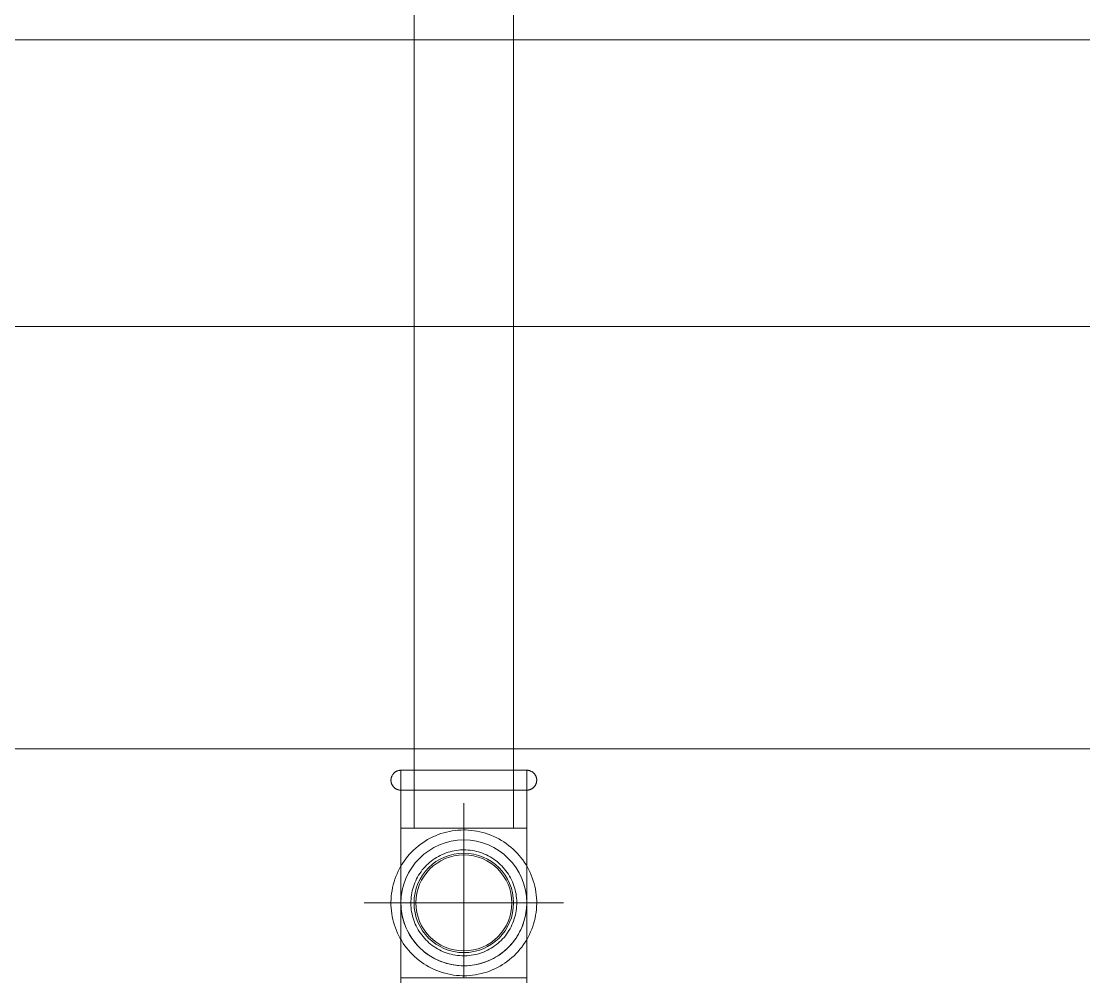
# Model space of a CAD drawing. Header units: metres. Extents: x 5 to 242, y -3 to 162.
# Drawn here: x 145.1307 to 145.3976, y 117.3289 to 117.5688 of the extents above; entities that cross this region are included whole.
import ezdxf

# ---------------------------------------------------------------- set-up
doc = ezdxf.new("R2010")
doc.units = ezdxf.units.M
doc.layers.add('1053_ARQ_BASE_MATADOURO_2_dwg', color=7, linetype='Continuous', lineweight=5, true_color=0x767676)
for name, color, linetype, lineweight in [('A-PISO', 7, 'Continuous', 5), ('P-PIPE', 7, 'Continuous', 5), ('P-PIPE-CNTR', 7, 'Continuous', 5)]:
    doc.layers.add(name, color=color, linetype=linetype, lineweight=lineweight)

# ---------------------------------------------------------------- blocks, each defined once
blk = doc.blocks.new('AÇO_Cotovelo 90 45 - AÇO_Cotovelo 90 45-3953466-TÉRREO 1_20')
at = {"layer": 'P-PIPE'}
for p, q in [((118.82732, 117.38078), (118.82732, 117.36628)), ((118.82732, 117.38078), (118.84312, 117.38078)), ((118.84312, 117.38078), (118.85892, 117.38078)), ((118.85892, 117.36628), (118.85892, 117.38078)), ((118.84312, 117.36628), (118.82732, 117.36628)), ((118.84312, 117.36628), (118.82732, 117.36628)), ((118.85892, 117.36628), (118.84312, 117.36628)), ((118.85892, 117.36628), (118.84312, 117.36628)), ((118.84312, 117.34748), (118.84312, 117.33543))]:
    blk.add_line(p, q, dxfattribs=at)
at = {"layer": 'P-PIPE', "flags": 128}
for points in [[(118.82732, 117.37578), (118.82722, 117.37579), (118.82712, 117.37579), (118.82702, 117.3758), (118.82692, 117.37582), (118.82682, 117.37583), (118.82672, 117.37586), (118.82663, 117.37588), (118.82653, 117.37591), (118.82644, 117.37594), (118.82634, 117.37598), (118.82625, 117.37602), (118.82616, 117.37607), (118.82607, 117.37611), (118.82599, 117.37617), (118.8259, 117.37622), (118.82582, 117.37628), (118.82574, 117.37634), (118.82567, 117.3764), (118.82559, 117.37647), (118.82552, 117.37654), (118.82545, 117.37662), (118.82539, 117.37669), (118.82533, 117.37677), (118.82527, 117.37685), (118.82521, 117.37693), (118.82516, 117.37702), (118.82511, 117.37711), (118.82507, 117.3772), (118.82502, 117.37729), (118.82499, 117.37738), (118.82495, 117.37747), (118.82492, 117.37757), (118.82489, 117.37766), (118.82487, 117.37776), (118.82485, 117.37786), (118.82484, 117.37796), (118.82483, 117.37806), (118.82482, 117.37816), (118.82482, 117.37826), (118.82482, 117.37836), (118.82482, 117.37846), (118.82483, 117.37856), (118.82484, 117.37866), (118.82486, 117.37875), (118.82488, 117.37885), (118.82491, 117.37895), (118.82493, 117.37905), (118.82497, 117.37914), (118.825, 117.37923), (118.82504, 117.37932), (118.82509, 117.37941), (118.82513, 117.3795), (118.82518, 117.37959), (118.82524, 117.37967), (118.8253, 117.37976), (118.82536, 117.37984), (118.82542, 117.37991), (118.82549, 117.37999), (118.82556, 117.38006), (118.82563, 117.38013), (118.8257, 117.38019), (118.82578, 117.38026), (118.82586, 117.38032), (118.82594, 117.38037), (118.82603, 117.38043), (118.82611, 117.38048), (118.8262, 117.38052), (118.82629, 117.38057), (118.82639, 117.3806), (118.82648, 117.38064), (118.82657, 117.38067), (118.82667, 117.3807), (118.82677, 117.38072), (118.82686, 117.38074), (118.82696, 117.38076), (118.82706, 117.38077), (118.82716, 117.38078), (118.82726, 117.38078), (118.82732, 117.38078)], [(118.82733, 117.38078), (118.82737, 117.38078), (118.82743, 117.38078), (118.82752, 117.38078), (118.82763, 117.38078), (118.82777, 117.38078), (118.82793, 117.38078), (118.82812, 117.38078), (118.82833, 117.38078), (118.82856, 117.38078), (118.82882, 117.38078), (118.8291, 117.38078), (118.8294, 117.38078), (118.82973, 117.38078), (118.83008, 117.38078), (118.83044, 117.38078), (118.83083, 117.38078), (118.83124, 117.38078), (118.83166, 117.38078), (118.83211, 117.38078)], [(118.82797, 117.38078), (118.82781, 117.38078), (118.82767, 117.38078), (118.82755, 117.38078), (118.82745, 117.38078), (118.82738, 117.38078), (118.82734, 117.38078)], [(118.84312, 117.38078), (118.84248, 117.38078), (118.84185, 117.38078), (118.84122, 117.38078), (118.8406, 117.38078), (118.83998, 117.38078), (118.83936, 117.38078), (118.83875, 117.38078), (118.83815, 117.38078), (118.83755, 117.38078), (118.83696, 117.38078), (118.83639, 117.38078), (118.83582, 117.38078), (118.83527, 117.38078), (118.83472, 117.38078), (118.8342, 117.38078), (118.83368, 117.38078), (118.83318, 117.38078), (118.8327, 117.38078), (118.83223, 117.38078), (118.83178, 117.38078), (118.83135, 117.38078), (118.83094, 117.38078), (118.83055, 117.38078), (118.83017, 117.38078), (118.82982, 117.38078), (118.82949, 117.38078), (118.82918, 117.38078), (118.82889, 117.38078), (118.82863, 117.38078), (118.82839, 117.38078), (118.82817, 117.38078), (118.82798, 117.38078)], [(118.8589, 117.38078), (118.85887, 117.38078), (118.8588, 117.38078), (118.85871, 117.38078), (118.8586, 117.38078), (118.85846, 117.38078), (118.8583, 117.38078), (118.85811, 117.38078), (118.8579, 117.38078), (118.85767, 117.38078), (118.85741, 117.38078), (118.85713, 117.38078), (118.85683, 117.38078), (118.8565, 117.38078), (118.85616, 117.38078), (118.85579, 117.38078), (118.8554, 117.38078), (118.85499, 117.38078), (118.85457, 117.38078), (118.85412, 117.38078), (118.85366, 117.38078), (118.85318, 117.38078), (118.85269, 117.38078), (118.85218, 117.38078), (118.85165, 117.38078), (118.85111, 117.38078), (118.85056, 117.38078), (118.85, 117.38078), (118.84943, 117.38078), (118.84884, 117.38078), (118.84825, 117.38078), (118.84765, 117.38078), (118.84704, 117.38078), (118.84642, 117.38078), (118.8458, 117.38078), (118.84518, 117.38078), (118.84455, 117.38078), (118.84392, 117.38078), (118.84329, 117.38078), (118.84312, 117.38078)], [(118.854, 117.38078), (118.85445, 117.38078), (118.85488, 117.38078), (118.85529, 117.38078), (118.85569, 117.38078), (118.85606, 117.38078), (118.85641, 117.38078), (118.85674, 117.38078), (118.85705, 117.38078), (118.85734, 117.38078), (118.8576, 117.38078), (118.85784, 117.38078), (118.85806, 117.38078), (118.85825, 117.38078), (118.85842, 117.38078), (118.85857, 117.38078), (118.85869, 117.38078), (118.85878, 117.38078), (118.85885, 117.38078), (118.8589, 117.38078)], [(118.85892, 117.38078), (118.85902, 117.38078), (118.85912, 117.38078), (118.85922, 117.38077), (118.85931, 117.38075), (118.85941, 117.38073), (118.85951, 117.38071), (118.85961, 117.38069), (118.8597, 117.38066), (118.8598, 117.38062), (118.85989, 117.38059), (118.85998, 117.38055), (118.86007, 117.3805), (118.86016, 117.38045), (118.86024, 117.3804), (118.86033, 117.38035), (118.86041, 117.38029), (118.86049, 117.38023), (118.86056, 117.38016), (118.86064, 117.3801), (118.86071, 117.38003), (118.86078, 117.37995), (118.86084, 117.37988), (118.86091, 117.3798), (118.86096, 117.37972), (118.86102, 117.37964), (118.86107, 117.37955), (118.86112, 117.37946), (118.86117, 117.37937), (118.86121, 117.37928), (118.86125, 117.37919), (118.86128, 117.3791), (118.86131, 117.379), (118.86134, 117.3789), (118.86136, 117.37881), (118.86138, 117.37871), (118.8614, 117.37861), (118.86141, 117.37851), (118.86141, 117.37841), (118.86142, 117.37831), (118.86142, 117.37821), (118.86141, 117.37811), (118.8614, 117.37801), (118.86139, 117.37791), (118.86137, 117.37781), (118.86135, 117.37772), (118.86133, 117.37762), (118.8613, 117.37752), (118.86127, 117.37743), (118.86123, 117.37734), (118.86119, 117.37724), (118.86115, 117.37715), (118.8611, 117.37707), (118.86105, 117.37698), (118.86099, 117.3769), (118.86094, 117.37681), (118.86088, 117.37673), (118.86081, 117.37666), (118.86075, 117.37658), (118.86068, 117.37651), (118.86061, 117.37644), (118.86053, 117.37637), (118.86045, 117.37631), (118.86037, 117.37625), (118.86029, 117.3762), (118.86021, 117.37614), (118.86012, 117.37609), (118.86003, 117.37605), (118.85994, 117.376), (118.85985, 117.37596), (118.85975, 117.37593), (118.85966, 117.3759), (118.85956, 117.37587), (118.85947, 117.37585), (118.85937, 117.37583), (118.85927, 117.37581), (118.85917, 117.3758), (118.85907, 117.37579), (118.85897, 117.37578), (118.85892, 117.37578)], [(118.82733, 117.37578), (118.82737, 117.37578), (118.82743, 117.37578), (118.82752, 117.37578), (118.82763, 117.37578), (118.82777, 117.37578), (118.82793, 117.37578), (118.82812, 117.37578), (118.82833, 117.37578), (118.82856, 117.37578), (118.82882, 117.37578), (118.8291, 117.37578), (118.8294, 117.37578), (118.82973, 117.37578), (118.83008, 117.37578), (118.83044, 117.37578), (118.83083, 117.37578), (118.83124, 117.37578), (118.83166, 117.37578), (118.83211, 117.37578), (118.83257, 117.37578), (118.83305, 117.37578), (118.83354, 117.37578), (118.83405, 117.37578), (118.83458, 117.37578), (118.83512, 117.37578), (118.83567, 117.37578), (118.83623, 117.37578), (118.83681, 117.37578), (118.83739, 117.37578), (118.83798, 117.37578), (118.83859, 117.37578), (118.8392, 117.37578), (118.83981, 117.37578), (118.84043, 117.37578), (118.84106, 117.37578), (118.84168, 117.37578), (118.84231, 117.37578), (118.84295, 117.37578), (118.84312, 117.37578)], [(118.82797, 117.37578), (118.82781, 117.37578), (118.82767, 117.37578), (118.82755, 117.37578), (118.82745, 117.37578), (118.82738, 117.37578), (118.82734, 117.37578)], [(118.83223, 117.37578), (118.83178, 117.37578), (118.83135, 117.37578), (118.83094, 117.37578), (118.83055, 117.37578), (118.83017, 117.37578), (118.82982, 117.37578), (118.82949, 117.37578), (118.82918, 117.37578), (118.82889, 117.37578), (118.82863, 117.37578), (118.82839, 117.37578), (118.82817, 117.37578), (118.82798, 117.37578)], [(118.84312, 117.37578), (118.84375, 117.37578), (118.84438, 117.37578), (118.84501, 117.37578), (118.84563, 117.37578), (118.84626, 117.37578), (118.84687, 117.37578), (118.84748, 117.37578), (118.84809, 117.37578), (118.84868, 117.37578), (118.84927, 117.37578), (118.84985, 117.37578), (118.85041, 117.37578), (118.85097, 117.37578), (118.85151, 117.37578), (118.85204, 117.37578), (118.85255, 117.37578), (118.85305, 117.37578), (118.85353, 117.37578), (118.854, 117.37578), (118.85445, 117.37578), (118.85488, 117.37578), (118.85529, 117.37578), (118.85569, 117.37578), (118.85606, 117.37578), (118.85641, 117.37578), (118.85674, 117.37578), (118.85705, 117.37578), (118.85734, 117.37578), (118.8576, 117.37578), (118.85784, 117.37578), (118.85806, 117.37578), (118.85825, 117.37578), (118.85842, 117.37578), (118.85857, 117.37578), (118.85869, 117.37578), (118.85878, 117.37578), (118.85885, 117.37578), (118.8589, 117.37578)], [(118.8589, 117.37578), (118.85887, 117.37578), (118.8588, 117.37578), (118.85871, 117.37578), (118.8586, 117.37578), (118.85846, 117.37578), (118.8583, 117.37578), (118.85811, 117.37578), (118.8579, 117.37578), (118.85767, 117.37578), (118.85741, 117.37578), (118.85713, 117.37578), (118.85683, 117.37578), (118.8565, 117.37578), (118.85616, 117.37578), (118.85579, 117.37578), (118.8554, 117.37578), (118.85499, 117.37578), (118.85457, 117.37578), (118.85412, 117.37578)], [(118.84312, 117.36578), (118.84238, 117.36577), (118.84165, 117.36573), (118.84093, 117.36565), (118.8402, 117.36555), (118.83948, 117.36542), (118.83877, 117.36526), (118.83806, 117.36507), (118.83736, 117.36486), (118.83667, 117.36461), (118.83599, 117.36434), (118.83532, 117.36404), (118.83467, 117.36372), (118.83402, 117.36337), (118.8334, 117.36299), (118.83278, 117.36259), (118.83219, 117.36216), (118.83161, 117.36171), (118.83105, 117.36124), (118.83051, 117.36075), (118.82999, 117.36023), (118.82949, 117.3597), (118.82901, 117.35914), (118.82856, 117.35857), (118.82813, 117.35798), (118.82772, 117.35737), (118.82733, 117.35675), (118.82698, 117.35611), (118.82664, 117.35546), (118.82634, 117.35479), (118.82606, 117.35412), (118.82581, 117.35343), (118.82558, 117.35273), (118.82539, 117.35203), (118.82522, 117.35131), (118.82508, 117.35059), (118.82497, 117.34987), (118.82489, 117.34914), (118.82484, 117.34841), (118.82482, 117.34768), (118.82482, 117.34695), (118.82486, 117.34622), (118.82493, 117.34549), (118.82502, 117.34476), (118.82514, 117.34404), (118.82529, 117.34333), (118.82548, 117.34262), (118.82568, 117.34192), (118.82592, 117.34122), (118.82619, 117.34054), (118.82648, 117.33987), (118.82679, 117.33921), (118.82714, 117.33856), (118.82751, 117.33793), (118.8279, 117.33732), (118.82832, 117.33671), (118.82876, 117.33613), (118.82923, 117.33557), (118.82972, 117.33502), (118.83023, 117.3345), (118.83076, 117.33399), (118.8313, 117.33351), (118.83187, 117.33305), (118.83246, 117.33261), (118.83306, 117.33219), (118.83368, 117.3318), (118.83432, 117.33144), (118.83497, 117.3311), (118.83563, 117.33079), (118.8363, 117.3305), (118.83699, 117.33024), (118.83768, 117.33001), (118.83838, 117.32981), (118.83909, 117.32963), (118.83981, 117.32949), (118.84053, 117.32937), (118.84126, 117.32928), (118.84199, 117.32922), (118.84272, 117.32919), (118.84312, 117.32918)], [(118.82732, 117.3475), (118.82732, 117.34754), (118.82732, 117.34762), (118.82732, 117.34772), (118.82732, 117.34786), (118.82732, 117.34802), (118.82732, 117.34822), (118.82732, 117.34844), (118.82732, 117.34869), (118.82732, 117.34897), (118.82732, 117.34928), (118.82732, 117.34961), (118.82732, 117.34997), (118.82732, 117.35036), (118.82732, 117.35077), (118.82732, 117.3512), (118.82732, 117.35167), (118.82732, 117.35215), (118.82732, 117.35266), (118.82732, 117.35319), (118.82732, 117.35374), (118.82732, 117.35431), (118.82732, 117.35489), (118.82732, 117.3555), (118.82732, 117.35613), (118.82732, 117.35677), (118.82732, 117.35742), (118.82732, 117.35809), (118.82732, 117.35878), (118.82732, 117.35947), (118.82732, 117.36018), (118.82732, 117.36089), (118.82732, 117.36162), (118.82732, 117.36235), (118.82732, 117.36309), (118.82732, 117.36383), (118.82732, 117.36458), (118.82732, 117.36533), (118.82732, 117.36608), (118.82732, 117.36628)], [(118.84312, 117.32918), (118.84385, 117.3292), (118.84458, 117.32924), (118.84531, 117.32932), (118.84603, 117.32942), (118.84675, 117.32955), (118.84747, 117.32971), (118.84817, 117.3299), (118.84887, 117.33011), (118.84956, 117.33036), (118.85024, 117.33063), (118.85091, 117.33093), (118.85157, 117.33125), (118.85221, 117.3316), (118.85284, 117.33198), (118.85345, 117.33238), (118.85405, 117.33281), (118.85462, 117.33325), (118.85518, 117.33373), (118.85572, 117.33422), (118.85624, 117.33473), (118.85674, 117.33527), (118.85722, 117.33582), (118.85768, 117.3364), (118.85811, 117.33699), (118.85852, 117.3376), (118.8589, 117.33822), (118.85926, 117.33886), (118.85959, 117.33951), (118.85989, 117.34018), (118.86017, 117.34085), (118.86042, 117.34154), (118.86065, 117.34224), (118.86084, 117.34294), (118.86101, 117.34366), (118.86115, 117.34437), (118.86126, 117.3451), (118.86134, 117.34583), (118.86139, 117.34656), (118.86142, 117.34729), (118.86141, 117.34802), (118.86137, 117.34875), (118.86131, 117.34948), (118.86121, 117.3502), (118.86109, 117.35093), (118.86094, 117.35164), (118.86076, 117.35235), (118.86055, 117.35305), (118.86031, 117.35375), (118.86005, 117.35443), (118.85976, 117.3551), (118.85944, 117.35576), (118.85909, 117.35641), (118.85873, 117.35704), (118.85833, 117.35765), (118.85791, 117.35825), (118.85747, 117.35884), (118.857, 117.3594), (118.85652, 117.35995), (118.85601, 117.36047), (118.85548, 117.36098), (118.85493, 117.36146), (118.85436, 117.36192), (118.85377, 117.36236), (118.85317, 117.36278), (118.85255, 117.36317), (118.85192, 117.36353), (118.85127, 117.36387), (118.85061, 117.36418), (118.84993, 117.36447), (118.84925, 117.36473), (118.84855, 117.36496), (118.84785, 117.36516), (118.84714, 117.36534), (118.84642, 117.36548), (118.8457, 117.3656), (118.84497, 117.36569), (118.84424, 117.36575), (118.84351, 117.36578), (118.84312, 117.36578)], [(118.85892, 117.36628), (118.85892, 117.36553), (118.85892, 117.36478), (118.85892, 117.36403), (118.85892, 117.36329), (118.85892, 117.36255), (118.85892, 117.36182), (118.85892, 117.36109), (118.85892, 117.36037), (118.85892, 117.35966), (118.85892, 117.35896), (118.85892, 117.35828), (118.85892, 117.3576), (118.85892, 117.35694), (118.85892, 117.3563), (118.85892, 117.35567), (118.85892, 117.35506), (118.85892, 117.35446), (118.85892, 117.35389), (118.85892, 117.35333), (118.85892, 117.3528), (118.85892, 117.35229), (118.85892, 117.35179), (118.85892, 117.35133), (118.85892, 117.35088), (118.85892, 117.35046), (118.85892, 117.35007), (118.85892, 117.3497), (118.85892, 117.34936), (118.85892, 117.34905), (118.85892, 117.34876), (118.85892, 117.3485), (118.85892, 117.34827), (118.85892, 117.34807), (118.85892, 117.3479), (118.85892, 117.34776), (118.85892, 117.34764), (118.85892, 117.34756), (118.85892, 117.34751)], [(118.84312, 117.33418), (118.84258, 117.33419), (118.84205, 117.33423), (118.84152, 117.33428), (118.841, 117.33435), (118.84047, 117.33445), (118.83995, 117.33457), (118.83944, 117.3347), (118.83893, 117.33486), (118.83843, 117.33504), (118.83794, 117.33523), (118.83745, 117.33545), (118.83697, 117.33569), (118.83651, 117.33594), (118.83605, 117.33622), (118.83561, 117.33651), (118.83517, 117.33682), (118.83475, 117.33714), (118.83435, 117.33749), (118.83395, 117.33784), (118.83358, 117.33822), (118.83321, 117.33861), (118.83287, 117.33901), (118.83253, 117.33943), (118.83222, 117.33986), (118.83192, 117.3403), (118.83165, 117.34075), (118.83139, 117.34122), (118.83115, 117.34169), (118.83092, 117.34217), (118.83072, 117.34266), (118.83054, 117.34316), (118.83037, 117.34367), (118.83023, 117.34418), (118.83011, 117.3447), (118.83001, 117.34522), (118.82993, 117.34575), (118.82987, 117.34628), (118.82983, 117.34681), (118.82982, 117.34734), (118.82982, 117.34787), (118.82985, 117.3484), (118.8299, 117.34893), (118.82996, 117.34946), (118.83005, 117.34999), (118.83016, 117.35051), (118.8303, 117.35102), (118.83045, 117.35153), (118.83062, 117.35203), (118.83081, 117.35253), (118.83102, 117.35302), (118.83125, 117.3535), (118.8315, 117.35397), (118.83177, 117.35443), (118.83206, 117.35488), (118.83236, 117.35531), (118.83269, 117.35574), (118.83302, 117.35615), (118.83338, 117.35654), (118.83375, 117.35692), (118.83413, 117.35729), (118.83453, 117.35764), (118.83495, 117.35798), (118.83537, 117.3583), (118.83581, 117.3586), (118.83626, 117.35888), (118.83672, 117.35915), (118.83719, 117.35939), (118.83767, 117.35962), (118.83816, 117.35983), (118.83866, 117.36002), (118.83917, 117.36018), (118.83968, 117.36033), (118.84019, 117.36046), (118.84071, 117.36057), (118.84124, 117.36065), (118.84177, 117.36072), (118.8423, 117.36076), (118.84283, 117.36078), (118.84312, 117.36078)], [(118.84312, 117.36078), (118.84365, 117.36077), (118.84418, 117.36074), (118.84471, 117.36069), (118.84524, 117.36061), (118.84576, 117.36052), (118.84628, 117.3604), (118.84679, 117.36027), (118.8473, 117.36011), (118.8478, 117.35993), (118.8483, 117.35973), (118.84878, 117.35952), (118.84926, 117.35928), (118.84972, 117.35903), (118.85018, 117.35875), (118.85063, 117.35846), (118.85106, 117.35815), (118.85148, 117.35783), (118.85189, 117.35748), (118.85228, 117.35712), (118.85266, 117.35675), (118.85302, 117.35636), (118.85337, 117.35596), (118.8537, 117.35554), (118.85401, 117.35511), (118.85431, 117.35467), (118.85459, 117.35422), (118.85485, 117.35375), (118.85509, 117.35328), (118.85531, 117.3528), (118.85551, 117.3523), (118.8557, 117.3518), (118.85586, 117.3513), (118.856, 117.35079), (118.85612, 117.35027), (118.85622, 117.34974), (118.8563, 117.34922), (118.85636, 117.34869), (118.8564, 117.34816), (118.85642, 117.34763), (118.85641, 117.3471), (118.85638, 117.34656), (118.85634, 117.34603), (118.85627, 117.34551), (118.85618, 117.34498), (118.85607, 117.34446), (118.85594, 117.34395), (118.85579, 117.34344), (118.85561, 117.34293), (118.85542, 117.34244), (118.85521, 117.34195), (118.85498, 117.34147), (118.85473, 117.341), (118.85446, 117.34054), (118.85417, 117.34009), (118.85387, 117.33966), (118.85355, 117.33923), (118.85321, 117.33882), (118.85286, 117.33843), (118.85249, 117.33804), (118.8521, 117.33768), (118.8517, 117.33733), (118.85129, 117.33699), (118.85086, 117.33667), (118.85042, 117.33637), (118.84997, 117.33609), (118.84951, 117.33582), (118.84904, 117.33558), (118.84856, 117.33535), (118.84807, 117.33514), (118.84757, 117.33495), (118.84707, 117.33478), (118.84656, 117.33464), (118.84604, 117.33451), (118.84552, 117.3344), (118.84499, 117.33432), (118.84447, 117.33425), (118.84394, 117.33421), (118.8434, 117.33419), (118.84312, 117.33418)], [(118.82797, 117.34297), (118.82781, 117.34356), (118.82767, 117.34418), (118.82755, 117.3448), (118.82745, 117.34542), (118.82738, 117.34605), (118.82734, 117.34668), (118.82732, 117.34731), (118.82732, 117.34748)], [(118.85892, 117.34748), (118.8589, 117.34685), (118.85887, 117.34622), (118.8588, 117.34559), (118.85871, 117.34497), (118.8586, 117.34435), (118.85846, 117.34373), (118.8583, 117.34312), (118.85811, 117.34251), (118.8579, 117.34192), (118.85767, 117.34133), (118.85741, 117.34075), (118.85713, 117.34019), (118.85683, 117.33963), (118.8565, 117.33909), (118.85616, 117.33856), (118.85579, 117.33805), (118.8554, 117.33755), (118.85499, 117.33707), (118.85457, 117.3366), (118.85412, 117.33615), (118.85366, 117.33572), (118.85318, 117.33531), (118.85269, 117.33491), (118.85218, 117.33454), (118.85165, 117.33419), (118.85111, 117.33386), (118.85056, 117.33355), (118.85, 117.33326), (118.84943, 117.333), (118.84884, 117.33276), (118.84825, 117.33254), (118.84765, 117.33235), (118.84704, 117.33218), (118.84642, 117.33203), (118.8458, 117.33191), (118.84518, 117.33182), (118.84455, 117.33175), (118.84392, 117.3317), (118.84329, 117.33169), (118.84312, 117.33168)], [(118.84312, 117.33168), (118.84248, 117.3317), (118.84185, 117.33173), (118.84122, 117.3318), (118.8406, 117.33189), (118.83998, 117.332), (118.83936, 117.33214), (118.83875, 117.3323), (118.83815, 117.33249), (118.83755, 117.3327), (118.83696, 117.33293), (118.83639, 117.33319), (118.83582, 117.33347), (118.83527, 117.33377), (118.83472, 117.3341), (118.8342, 117.33444), (118.83368, 117.33481), (118.83318, 117.3352), (118.8327, 117.33561), (118.83223, 117.33603), (118.83178, 117.33648), (118.83135, 117.33694), (118.83094, 117.33742), (118.83055, 117.33791), (118.83017, 117.33842), (118.82982, 117.33895), (118.82949, 117.33949), (118.82918, 117.34004), (118.82889, 117.3406), (118.82863, 117.34117), (118.82839, 117.34176), (118.82817, 117.34235), (118.82798, 117.34295)]]:
    blk.add_lwpolyline(points, dxfattribs=at)
at = {"layer": 'P-PIPE'}
for radius, start, end in [(0.0158, 90, 270), (0.0158, 90, 270), (0.0158, 90, 270), (0.0158, 270, 90), (0.0158, 270, 90), (0.0158, 270, 90), (0.01205, 90, 270), (0.01205, 90, 270), (0.01205, 270, 90), (0.01205, 270, 90)]:
    blk.add_arc((118.84312, 117.34748), radius, start, end, dxfattribs=at)
blk = doc.blocks.new('AÇO_Cotovelo 90 45 - AÇO_Cotovelo 90 45-V65-TÉRREO 1_20')
at = {"layer": 'P-PIPE'}
for p, q in [((118.82732, 117.32868), (118.82732, 117.31418)), ((118.84312, 117.32868), (118.82732, 117.32868)), ((118.82732, 117.32868), (118.84312, 117.32868)), ((118.8346, 117.32868), (118.83107, 117.32868)), ((118.85892, 117.32868), (118.84312, 117.32868)), ((118.84312, 117.32868), (118.85892, 117.32868)), ((118.85517, 117.32868), (118.85164, 117.32868)), ((118.85892, 117.31418), (118.85892, 117.32868)), ((118.82732, 117.31418), (118.84312, 117.31418)), ((118.8346, 117.31418), (118.83107, 117.31418)), ((118.84312, 117.31418), (118.85892, 117.31418)), ((118.85517, 117.31418), (118.85164, 117.31418))]:
    blk.add_line(p, q, dxfattribs=at)
at = {"layer": 'P-PIPE', "flags": 128}
for points in [[(118.84312, 117.36578), (118.84238, 117.36577), (118.84165, 117.36573), (118.84093, 117.36565), (118.8402, 117.36555), (118.83948, 117.36542), (118.83877, 117.36526), (118.83806, 117.36507), (118.83736, 117.36486), (118.83667, 117.36461), (118.83599, 117.36434), (118.83532, 117.36404), (118.83467, 117.36372), (118.83402, 117.36337), (118.8334, 117.36299), (118.83278, 117.36259), (118.83219, 117.36216), (118.83161, 117.36171), (118.83105, 117.36124), (118.83051, 117.36075), (118.82999, 117.36023), (118.82949, 117.3597), (118.82901, 117.35914), (118.82856, 117.35857), (118.82813, 117.35798), (118.82772, 117.35737), (118.82733, 117.35675), (118.82698, 117.35611), (118.82664, 117.35546), (118.82634, 117.35479), (118.82606, 117.35412), (118.82581, 117.35343), (118.82558, 117.35273), (118.82539, 117.35203), (118.82522, 117.35131), (118.82508, 117.35059), (118.82497, 117.34987), (118.82489, 117.34914), (118.82484, 117.34841), (118.82482, 117.34768), (118.82482, 117.34695), (118.82486, 117.34622), (118.82493, 117.34549), (118.82502, 117.34476), (118.82514, 117.34404), (118.82529, 117.34333), (118.82548, 117.34262), (118.82568, 117.34192), (118.82592, 117.34122), (118.82619, 117.34054), (118.82648, 117.33987), (118.82679, 117.33921), (118.82714, 117.33856), (118.82751, 117.33793), (118.8279, 117.33732), (118.82832, 117.33671), (118.82876, 117.33613), (118.82923, 117.33557), (118.82972, 117.33502), (118.83023, 117.3345), (118.83076, 117.33399), (118.8313, 117.33351), (118.83187, 117.33305), (118.83246, 117.33261), (118.83306, 117.33219), (118.83368, 117.3318), (118.83432, 117.33144), (118.83497, 117.3311), (118.83563, 117.33079), (118.8363, 117.3305), (118.83699, 117.33024), (118.83768, 117.33001), (118.83838, 117.32981), (118.83909, 117.32963), (118.83981, 117.32949), (118.84053, 117.32937), (118.84126, 117.32928), (118.84199, 117.32922), (118.84272, 117.32919), (118.84312, 117.32918)], [(118.84312, 117.32918), (118.84385, 117.3292), (118.84458, 117.32924), (118.84531, 117.32932), (118.84603, 117.32942), (118.84675, 117.32955), (118.84747, 117.32971), (118.84817, 117.3299), (118.84887, 117.33011), (118.84956, 117.33036), (118.85024, 117.33063), (118.85091, 117.33093), (118.85157, 117.33125), (118.85221, 117.3316), (118.85284, 117.33198), (118.85345, 117.33238), (118.85405, 117.33281), (118.85462, 117.33325), (118.85518, 117.33373), (118.85572, 117.33422), (118.85624, 117.33473), (118.85674, 117.33527), (118.85722, 117.33582), (118.85768, 117.3364), (118.85811, 117.33699), (118.85852, 117.3376), (118.8589, 117.33822), (118.85926, 117.33886), (118.85959, 117.33951), (118.85989, 117.34018), (118.86017, 117.34085), (118.86042, 117.34154), (118.86065, 117.34224), (118.86084, 117.34294), (118.86101, 117.34366), (118.86115, 117.34437), (118.86126, 117.3451), (118.86134, 117.34583), (118.86139, 117.34656), (118.86142, 117.34729), (118.86141, 117.34802), (118.86137, 117.34875), (118.86131, 117.34948), (118.86121, 117.3502), (118.86109, 117.35093), (118.86094, 117.35164), (118.86076, 117.35235), (118.86055, 117.35305), (118.86031, 117.35375), (118.86005, 117.35443), (118.85976, 117.3551), (118.85944, 117.35576), (118.85909, 117.35641), (118.85873, 117.35704), (118.85833, 117.35765), (118.85791, 117.35825), (118.85747, 117.35884), (118.857, 117.3594), (118.85652, 117.35995), (118.85601, 117.36047), (118.85548, 117.36098), (118.85493, 117.36146), (118.85436, 117.36192), (118.85377, 117.36236), (118.85317, 117.36278), (118.85255, 117.36317), (118.85192, 117.36353), (118.85127, 117.36387), (118.85061, 117.36418), (118.84993, 117.36447), (118.84925, 117.36473), (118.84855, 117.36496), (118.84785, 117.36516), (118.84714, 117.36534), (118.84642, 117.36548), (118.8457, 117.3656), (118.84497, 117.36569), (118.84424, 117.36575), (118.84351, 117.36578), (118.84312, 117.36578)], [(118.84312, 117.33418), (118.84258, 117.33419), (118.84205, 117.33423), (118.84152, 117.33428), (118.841, 117.33435), (118.84047, 117.33445), (118.83995, 117.33457), (118.83944, 117.3347), (118.83893, 117.33486), (118.83843, 117.33504), (118.83794, 117.33523), (118.83745, 117.33545), (118.83697, 117.33569), (118.83651, 117.33594), (118.83605, 117.33622), (118.83561, 117.33651), (118.83517, 117.33682), (118.83475, 117.33714), (118.83435, 117.33749), (118.83395, 117.33784), (118.83358, 117.33822), (118.83321, 117.33861), (118.83287, 117.33901), (118.83253, 117.33943), (118.83222, 117.33986), (118.83192, 117.3403), (118.83165, 117.34075), (118.83139, 117.34122), (118.83115, 117.34169), (118.83092, 117.34217), (118.83072, 117.34266), (118.83054, 117.34316), (118.83037, 117.34367), (118.83023, 117.34418), (118.83011, 117.3447), (118.83001, 117.34522), (118.82993, 117.34575), (118.82987, 117.34628), (118.82983, 117.34681), (118.82982, 117.34734), (118.82982, 117.34787), (118.82985, 117.3484), (118.8299, 117.34893), (118.82996, 117.34946), (118.83005, 117.34999), (118.83016, 117.35051), (118.8303, 117.35102), (118.83045, 117.35153), (118.83062, 117.35203), (118.83081, 117.35253), (118.83102, 117.35302), (118.83125, 117.3535), (118.8315, 117.35397), (118.83177, 117.35443), (118.83206, 117.35488), (118.83236, 117.35531), (118.83269, 117.35574), (118.83302, 117.35615), (118.83338, 117.35654), (118.83375, 117.35692), (118.83413, 117.35729), (118.83453, 117.35764), (118.83495, 117.35798), (118.83537, 117.3583), (118.83581, 117.3586), (118.83626, 117.35888), (118.83672, 117.35915), (118.83719, 117.35939), (118.83767, 117.35962), (118.83816, 117.35983), (118.83866, 117.36002), (118.83917, 117.36018), (118.83968, 117.36033), (118.84019, 117.36046), (118.84071, 117.36057), (118.84124, 117.36065), (118.84177, 117.36072), (118.8423, 117.36076), (118.84283, 117.36078), (118.84312, 117.36078)], [(118.84312, 117.36078), (118.84365, 117.36077), (118.84418, 117.36074), (118.84471, 117.36069), (118.84524, 117.36061), (118.84576, 117.36052), (118.84628, 117.3604), (118.84679, 117.36027), (118.8473, 117.36011), (118.8478, 117.35993), (118.8483, 117.35973), (118.84878, 117.35952), (118.84926, 117.35928), (118.84972, 117.35903), (118.85018, 117.35875), (118.85063, 117.35846), (118.85106, 117.35815), (118.85148, 117.35783), (118.85189, 117.35748), (118.85228, 117.35712), (118.85266, 117.35675), (118.85302, 117.35636), (118.85337, 117.35596), (118.8537, 117.35554), (118.85401, 117.35511), (118.85431, 117.35467), (118.85459, 117.35422), (118.85485, 117.35375), (118.85509, 117.35328), (118.85531, 117.3528), (118.85551, 117.3523), (118.8557, 117.3518), (118.85586, 117.3513), (118.856, 117.35079), (118.85612, 117.35027), (118.85622, 117.34974), (118.8563, 117.34922), (118.85636, 117.34869), (118.8564, 117.34816), (118.85642, 117.34763), (118.85641, 117.3471), (118.85638, 117.34656), (118.85634, 117.34603), (118.85627, 117.34551), (118.85618, 117.34498), (118.85607, 117.34446), (118.85594, 117.34395), (118.85579, 117.34344), (118.85561, 117.34293), (118.85542, 117.34244), (118.85521, 117.34195), (118.85498, 117.34147), (118.85473, 117.341), (118.85446, 117.34054), (118.85417, 117.34009), (118.85387, 117.33966), (118.85355, 117.33923), (118.85321, 117.33882), (118.85286, 117.33843), (118.85249, 117.33804), (118.8521, 117.33768), (118.8517, 117.33733), (118.85129, 117.33699), (118.85086, 117.33667), (118.85042, 117.33637), (118.84997, 117.33609), (118.84951, 117.33582), (118.84904, 117.33558), (118.84856, 117.33535), (118.84807, 117.33514), (118.84757, 117.33495), (118.84707, 117.33478), (118.84656, 117.33464), (118.84604, 117.33451), (118.84552, 117.3344), (118.84499, 117.33432), (118.84447, 117.33425), (118.84394, 117.33421), (118.8434, 117.33419), (118.84312, 117.33418)], [(118.82732, 117.34747), (118.82732, 117.34742), (118.82732, 117.34735), (118.82732, 117.34724), (118.82732, 117.34711), (118.82732, 117.34695), (118.82732, 117.34675), (118.82732, 117.34653), (118.82732, 117.34628), (118.82732, 117.346), (118.82732, 117.34569), (118.82732, 117.34536), (118.82732, 117.345), (118.82732, 117.34461), (118.82732, 117.3442), (118.82732, 117.34376), (118.82732, 117.3433), (118.82732, 117.34282), (118.82732, 117.34231), (118.82732, 117.34178), (118.82732, 117.34123), (118.82732, 117.34066), (118.82732, 117.34007), (118.82732, 117.33947), (118.82732, 117.33884), (118.82732, 117.3382), (118.82732, 117.33755), (118.82732, 117.33688), (118.82732, 117.33619), (118.82732, 117.3355), (118.82732, 117.33479), (118.82732, 117.33407), (118.82732, 117.33335), (118.82732, 117.33262), (118.82732, 117.33188), (118.82732, 117.33114), (118.82732, 117.33039), (118.82732, 117.32964), (118.82732, 117.32889), (118.82732, 117.32868)], [(118.85892, 117.32868), (118.85892, 117.32944), (118.85892, 117.33019), (118.85892, 117.33093), (118.85892, 117.33168), (118.85892, 117.33242), (118.85892, 117.33315), (118.85892, 117.33388), (118.85892, 117.3346), (118.85892, 117.33531), (118.85892, 117.33601), (118.85892, 117.33669), (118.85892, 117.33737), (118.85892, 117.33803), (118.85892, 117.33867), (118.85892, 117.3393), (118.85892, 117.33991), (118.85892, 117.34051), (118.85892, 117.34108), (118.85892, 117.34164), (118.85892, 117.34217), (118.85892, 117.34268), (118.85892, 117.34317), (118.85892, 117.34364), (118.85892, 117.34409), (118.85892, 117.3445), (118.85892, 117.3449), (118.85892, 117.34527), (118.85892, 117.34561), (118.85892, 117.34592), (118.85892, 117.34621), (118.85892, 117.34647), (118.85892, 117.3467), (118.85892, 117.3469), (118.85892, 117.34707), (118.85892, 117.34721), (118.85892, 117.34732), (118.85892, 117.34741), (118.85892, 117.34746)], [(118.82482, 117.31668), (118.82482, 117.31678), (118.82482, 117.31688), (118.82483, 117.31698), (118.82485, 117.31708), (118.82487, 117.31718), (118.82489, 117.31728), (118.82491, 117.31738), (118.82494, 117.31747), (118.82498, 117.31757), (118.82501, 117.31766), (118.82505, 117.31775), (118.8251, 117.31784), (118.82515, 117.31793), (118.8252, 117.31801), (118.82525, 117.3181), (118.82531, 117.31818), (118.82537, 117.31826), (118.82544, 117.31833), (118.8255, 117.31841), (118.82557, 117.31848), (118.82565, 117.31855), (118.82572, 117.31861), (118.8258, 117.31867), (118.82588, 117.31873), (118.82597, 117.31879), (118.82605, 117.31884), (118.82614, 117.31889), (118.82623, 117.31893), (118.82632, 117.31898), (118.82641, 117.31901), (118.8265, 117.31905), (118.8266, 117.31908), (118.8267, 117.31911), (118.82679, 117.31913), (118.82689, 117.31915), (118.82699, 117.31916), (118.82709, 117.31917), (118.82719, 117.31918), (118.82729, 117.31918), (118.82732, 117.31918)], [(118.82733, 117.31918), (118.82737, 117.31918), (118.82743, 117.31918), (118.82752, 117.31918), (118.82763, 117.31918), (118.82777, 117.31918), (118.82793, 117.31918), (118.82812, 117.31918), (118.82833, 117.31918), (118.82856, 117.31918), (118.82882, 117.31918), (118.8291, 117.31918), (118.8294, 117.31918), (118.82973, 117.31918), (118.83008, 117.31918), (118.83044, 117.31918), (118.83083, 117.31918), (118.83124, 117.31918), (118.83166, 117.31918), (118.83211, 117.31918), (118.83257, 117.31918), (118.83305, 117.31918), (118.83354, 117.31918), (118.83405, 117.31918), (118.83458, 117.31918), (118.83512, 117.31918), (118.83567, 117.31918), (118.83623, 117.31918), (118.83681, 117.31918)], [(118.82797, 117.31918), (118.82781, 117.31918), (118.82767, 117.31918), (118.82755, 117.31918), (118.82745, 117.31918), (118.82738, 117.31918), (118.82734, 117.31918)], [(118.84312, 117.31918), (118.84248, 117.31918), (118.84185, 117.31918), (118.84122, 117.31918), (118.8406, 117.31918), (118.83998, 117.31918), (118.83936, 117.31918), (118.83875, 117.31918), (118.83815, 117.31918), (118.83755, 117.31918), (118.83696, 117.31918), (118.83639, 117.31918), (118.83582, 117.31918), (118.83527, 117.31918), (118.83472, 117.31918), (118.8342, 117.31918), (118.83368, 117.31918), (118.83318, 117.31918), (118.8327, 117.31918), (118.83223, 117.31918), (118.83178, 117.31918), (118.83135, 117.31918), (118.83094, 117.31918), (118.83055, 117.31918), (118.83017, 117.31918), (118.82982, 117.31918), (118.82949, 117.31918), (118.82918, 117.31918), (118.82889, 117.31918), (118.82863, 117.31918), (118.82839, 117.31918), (118.82817, 117.31918), (118.82798, 117.31918)], [(118.8589, 117.31918), (118.85887, 117.31918), (118.8588, 117.31918), (118.85871, 117.31918), (118.8586, 117.31918), (118.85846, 117.31918), (118.8583, 117.31918), (118.85811, 117.31918), (118.8579, 117.31918), (118.85767, 117.31918), (118.85741, 117.31918), (118.85713, 117.31918), (118.85683, 117.31918), (118.8565, 117.31918), (118.85616, 117.31918), (118.85579, 117.31918), (118.8554, 117.31918), (118.85499, 117.31918), (118.85457, 117.31918), (118.85412, 117.31918), (118.85366, 117.31918), (118.85318, 117.31918), (118.85269, 117.31918), (118.85218, 117.31918), (118.85165, 117.31918), (118.85111, 117.31918), (118.85056, 117.31918), (118.85, 117.31918), (118.84943, 117.31918), (118.84884, 117.31918), (118.84825, 117.31918), (118.84765, 117.31918), (118.84704, 117.31918), (118.84642, 117.31918), (118.8458, 117.31918), (118.84518, 117.31918), (118.84455, 117.31918), (118.84392, 117.31918), (118.84329, 117.31918), (118.84312, 117.31918)], [(118.84927, 117.31918), (118.84985, 117.31918), (118.85041, 117.31918), (118.85097, 117.31918), (118.85151, 117.31918), (118.85204, 117.31918), (118.85255, 117.31918), (118.85305, 117.31918), (118.85353, 117.31918), (118.854, 117.31918), (118.85445, 117.31918), (118.85488, 117.31918), (118.85529, 117.31918), (118.85569, 117.31918), (118.85606, 117.31918), (118.85641, 117.31918), (118.85674, 117.31918), (118.85705, 117.31918), (118.85734, 117.31918), (118.8576, 117.31918), (118.85784, 117.31918), (118.85806, 117.31918), (118.85825, 117.31918), (118.85842, 117.31918), (118.85857, 117.31918), (118.85869, 117.31918), (118.85878, 117.31918), (118.85885, 117.31918), (118.8589, 117.31918)], [(118.85892, 117.31918), (118.85902, 117.31918), (118.85912, 117.31918), (118.85922, 117.31917), (118.85931, 117.31915), (118.85941, 117.31913), (118.85951, 117.31911), (118.85961, 117.31909), (118.8597, 117.31906), (118.8598, 117.31902), (118.85989, 117.31899), (118.85998, 117.31895), (118.86007, 117.3189), (118.86016, 117.31885), (118.86024, 117.3188), (118.86033, 117.31875), (118.86041, 117.31869), (118.86049, 117.31863), (118.86056, 117.31856), (118.86064, 117.3185), (118.86071, 117.31843), (118.86078, 117.31835), (118.86084, 117.31828), (118.86091, 117.3182), (118.86096, 117.31812), (118.86102, 117.31804), (118.86107, 117.31795), (118.86112, 117.31786), (118.86117, 117.31777), (118.86121, 117.31768), (118.86125, 117.31759), (118.86128, 117.3175), (118.86131, 117.3174), (118.86134, 117.3173), (118.86136, 117.31721), (118.86138, 117.31711), (118.8614, 117.31701), (118.86141, 117.31691), (118.86141, 117.31681), (118.86142, 117.31671), (118.86142, 117.31668)], [(118.82732, 117.31418), (118.82722, 117.31419), (118.82712, 117.31419), (118.82702, 117.3142), (118.82692, 117.31422), (118.82682, 117.31423), (118.82672, 117.31426), (118.82663, 117.31428), (118.82653, 117.31431), (118.82644, 117.31434), (118.82634, 117.31438), (118.82625, 117.31442), (118.82616, 117.31447), (118.82607, 117.31451), (118.82599, 117.31457), (118.8259, 117.31462), (118.82582, 117.31468), (118.82574, 117.31474), (118.82567, 117.3148), (118.82559, 117.31487), (118.82552, 117.31494), (118.82545, 117.31502), (118.82539, 117.31509), (118.82533, 117.31517), (118.82527, 117.31525), (118.82521, 117.31533), (118.82516, 117.31542), (118.82511, 117.31551), (118.82507, 117.3156), (118.82502, 117.31569), (118.82499, 117.31578), (118.82495, 117.31587), (118.82492, 117.31597), (118.82489, 117.31606), (118.82487, 117.31616), (118.82485, 117.31626), (118.82484, 117.31636), (118.82483, 117.31646), (118.82482, 117.31656), (118.82482, 117.31666), (118.82482, 117.31668)], [(118.86142, 117.31668), (118.86141, 117.31658), (118.86141, 117.31648), (118.8614, 117.31639), (118.86138, 117.31629), (118.86137, 117.31619), (118.86134, 117.31609), (118.86132, 117.31599), (118.86129, 117.3159), (118.86126, 117.3158), (118.86122, 117.31571), (118.86118, 117.31562), (118.86113, 117.31553), (118.86109, 117.31544), (118.86103, 117.31536), (118.86098, 117.31527), (118.86092, 117.31519), (118.86086, 117.31511), (118.8608, 117.31504), (118.86073, 117.31496), (118.86066, 117.31489), (118.86059, 117.31482), (118.86051, 117.31476), (118.86043, 117.3147), (118.86035, 117.31464), (118.86027, 117.31458), (118.86018, 117.31453), (118.86009, 117.31448), (118.86001, 117.31443), (118.85991, 117.31439), (118.85982, 117.31435), (118.85973, 117.31432), (118.85963, 117.31429), (118.85954, 117.31426), (118.85944, 117.31424), (118.85934, 117.31422), (118.85924, 117.31421), (118.85914, 117.31419), (118.85904, 117.31419), (118.85894, 117.31418), (118.85892, 117.31418)], [(118.82733, 117.31418), (118.82737, 117.31418), (118.82743, 117.31418), (118.82752, 117.31418), (118.82763, 117.31418), (118.82777, 117.31418), (118.82793, 117.31418), (118.82812, 117.31418), (118.82833, 117.31418), (118.82856, 117.31418), (118.82882, 117.31418), (118.8291, 117.31418), (118.8294, 117.31418), (118.82973, 117.31418), (118.83008, 117.31418), (118.83044, 117.31418), (118.83083, 117.31418), (118.83124, 117.31418), (118.83166, 117.31418), (118.83211, 117.31418), (118.83257, 117.31418), (118.83305, 117.31418), (118.83354, 117.31418), (118.83405, 117.31418), (118.83458, 117.31418), (118.83512, 117.31418), (118.83567, 117.31418), (118.83623, 117.31418), (118.83681, 117.31418), (118.83739, 117.31418), (118.83798, 117.31418), (118.83859, 117.31418), (118.8392, 117.31418), (118.83981, 117.31418), (118.84043, 117.31418), (118.84106, 117.31418), (118.84168, 117.31418), (118.84231, 117.31418), (118.84295, 117.31418), (118.84312, 117.31418)], [(118.82797, 117.31418), (118.82781, 117.31418), (118.82767, 117.31418), (118.82755, 117.31418), (118.82745, 117.31418), (118.82738, 117.31418), (118.82734, 117.31418)], [(118.83696, 117.31418), (118.83639, 117.31418), (118.83582, 117.31418), (118.83527, 117.31418), (118.83472, 117.31418), (118.8342, 117.31418), (118.83368, 117.31418), (118.83318, 117.31418), (118.8327, 117.31418), (118.83223, 117.31418), (118.83178, 117.31418), (118.83135, 117.31418), (118.83094, 117.31418), (118.83055, 117.31418), (118.83017, 117.31418), (118.82982, 117.31418), (118.82949, 117.31418), (118.82918, 117.31418), (118.82889, 117.31418), (118.82863, 117.31418), (118.82839, 117.31418), (118.82817, 117.31418), (118.82798, 117.31418)], [(118.84312, 117.31418), (118.84375, 117.31418), (118.84438, 117.31418), (118.84501, 117.31418), (118.84563, 117.31418), (118.84626, 117.31418), (118.84687, 117.31418), (118.84748, 117.31418), (118.84809, 117.31418), (118.84868, 117.31418), (118.84927, 117.31418), (118.84985, 117.31418), (118.85041, 117.31418), (118.85097, 117.31418), (118.85151, 117.31418), (118.85204, 117.31418), (118.85255, 117.31418), (118.85305, 117.31418), (118.85353, 117.31418), (118.854, 117.31418), (118.85445, 117.31418), (118.85488, 117.31418), (118.85529, 117.31418), (118.85569, 117.31418), (118.85606, 117.31418), (118.85641, 117.31418), (118.85674, 117.31418), (118.85705, 117.31418), (118.85734, 117.31418), (118.8576, 117.31418), (118.85784, 117.31418), (118.85806, 117.31418), (118.85825, 117.31418), (118.85842, 117.31418), (118.85857, 117.31418), (118.85869, 117.31418), (118.85878, 117.31418), (118.85885, 117.31418), (118.8589, 117.31418)], [(118.8589, 117.31418), (118.85887, 117.31418), (118.8588, 117.31418), (118.85871, 117.31418), (118.8586, 117.31418), (118.85846, 117.31418), (118.8583, 117.31418), (118.85811, 117.31418), (118.8579, 117.31418), (118.85767, 117.31418), (118.85741, 117.31418), (118.85713, 117.31418), (118.85683, 117.31418), (118.8565, 117.31418), (118.85616, 117.31418), (118.85579, 117.31418), (118.8554, 117.31418), (118.85499, 117.31418), (118.85457, 117.31418), (118.85412, 117.31418), (118.85366, 117.31418), (118.85318, 117.31418), (118.85269, 117.31418), (118.85218, 117.31418), (118.85165, 117.31418), (118.85111, 117.31418), (118.85056, 117.31418), (118.85, 117.31418), (118.84943, 117.31418)]]:
    blk.add_lwpolyline(points, dxfattribs=at)
at = {"layer": 'P-PIPE'}
for radius, start, end in [(0.0158, 90, 270), (0.0158, 90, 270), (0.0158, 90, 270), (0.0158, 270, 90), (0.0158, 270, 90), (0.0158, 270, 90), (0.01205, 90, 270), (0.01205, 90, 270), (0.01205, 270, 90), (0.01205, 270, 90)]:
    blk.add_arc((118.84312, 117.34748), radius, start, end, dxfattribs=at)
blk = doc.blocks.new('1053_ARQ_BASE_MATADOURO_2_dwg-3637054-TÉRREO 1_20')
at = {"layer": 'A-PISO', "color": 253, "true_color": 0xaaaaaa}
for p, q in [((118.51812, 84.30615), (126.14312, 84.30615)), ((118.51812, 84.20015), (126.14312, 84.20015))]:
    blk.add_line(p, q, dxfattribs=at)
at = {"layer": 'A-PISO', "color": 253, "true_color": 0xaaaaaa, "flags": 128}
blk.add_lwpolyline([(113.44312, 74.27815), (118.64312, 74.27815), (118.64312, 76.37815), (113.44312, 76.37815), (113.44312, 76.62815), (118.39312, 76.62815), (118.39312, 84.37815), (126.14312, 84.37815)], dxfattribs=at)

msp = doc.modelspace()

# ---------------------------------------------------------------- hatches: boundary and pattern name
at = {"layer": 'P-PIPE', "true_color": 0xc0c0c0}
for points in [[(145.23924, 117.36628), (145.24188, 117.36628), (145.23865, 117.36628)], [(145.24241, 117.36628), (145.25271, 117.36628), (145.24188, 117.36628)]]:
    msp.add_hatch(color=9, dxfattribs=at).paths.add_polyline_path(points)

# ---------------------------------------------------------------- linework, layer by layer
at = {"layer": 'P-PIPE'}
for p, q in [((145.22938, 117.70668), (145.22938, 117.36628)), ((145.25438, 117.36628), (145.25438, 117.70668)), ((145.22938, 117.36628), (145.25438, 117.36628))]:
    msp.add_line(p, q, dxfattribs=at)
for start, end in [(90, 180), (90, 180), (0, 90), (0, 90), (180, 270), (180, 270), (270, 0), (270, 0)]:
    msp.add_arc((145.24188, 117.34748), 0.0125, start, end, dxfattribs=at)
at = {"layer": 'P-PIPE-CNTR'}
for p, q in [((145.24188, 117.32868), (145.24188, 117.37248)), ((145.21688, 117.34748), (145.26688, 117.34748))]:
    msp.add_line(p, q, dxfattribs=at)

# ---------------------------------------------------------------- block references
at = {"layer": '1053_ARQ_BASE_MATADOURO_2_dwg', "color": 253, "true_color": 0xaaaaaa}
msp.add_blockref('1053_ARQ_BASE_MATADOURO_2_dwg-3637054-TÉRREO 1_20', (26.39877, 33.18603), dxfattribs=at)
at = {"layer": 'P-PIPE'}
for name in ['AÇO_Cotovelo 90 45 - AÇO_Cotovelo 90 45-3953466-TÉRREO 1_20', 'AÇO_Cotovelo 90 45 - AÇO_Cotovelo 90 45-V65-TÉRREO 1_20']:
    msp.add_blockref(name, (26.39877, 0), dxfattribs=at)

doc.saveas('drawing.dxf')
